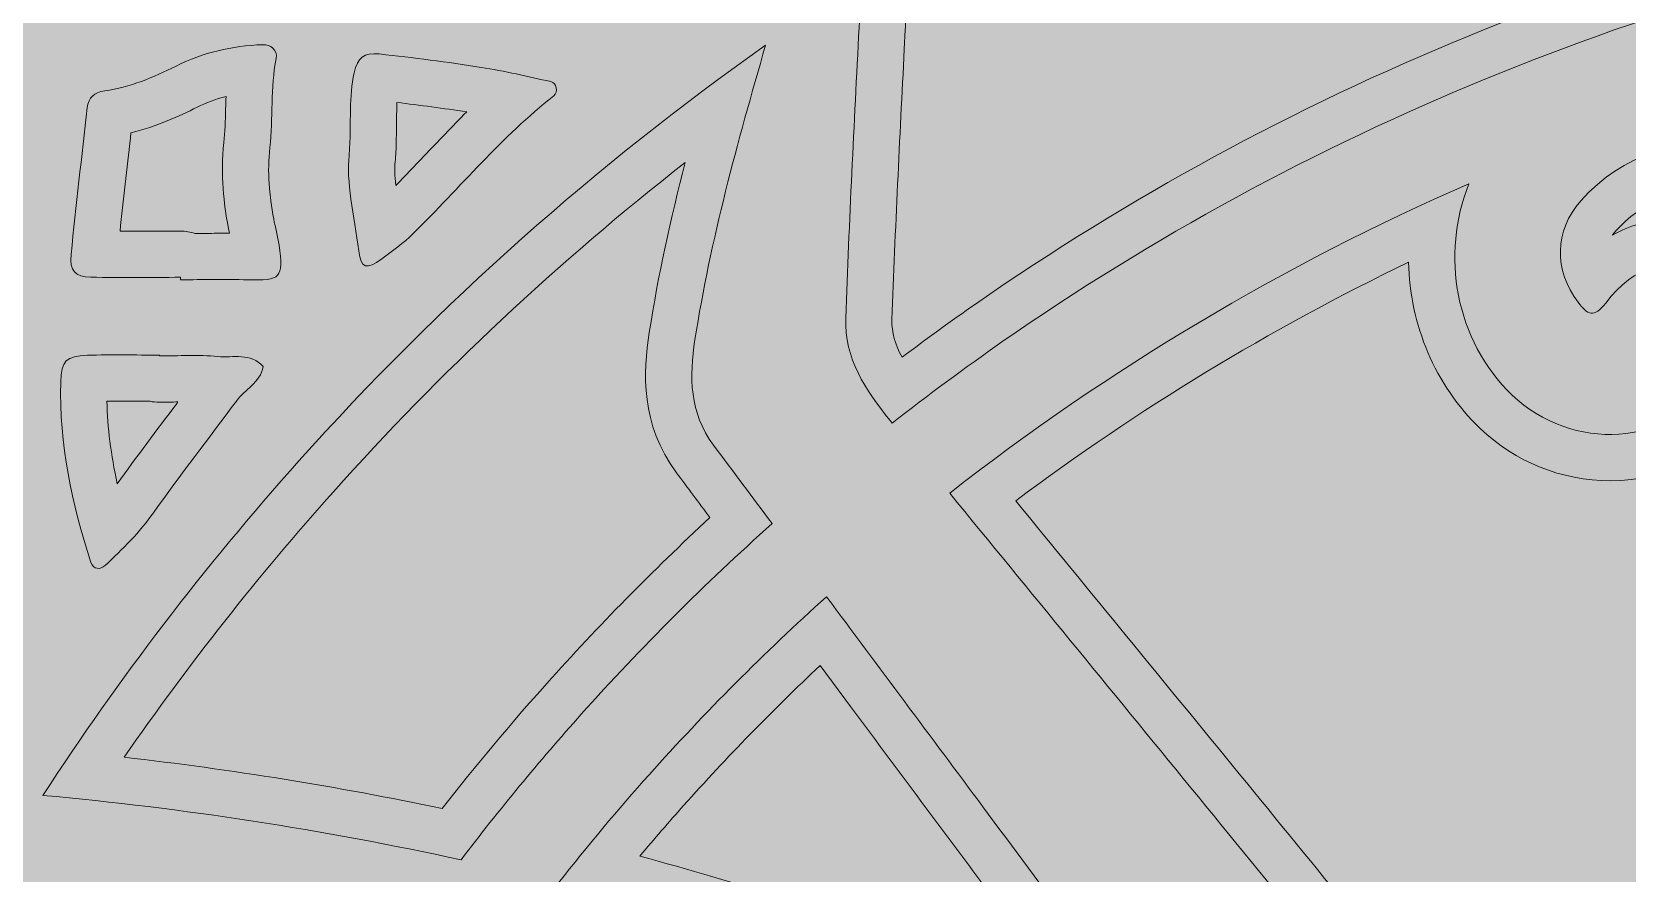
# Model space of a CAD drawing. Extents: x 140 to 2861, y -2860 to -140.
# Drawn here: x 651 to 1202, y -963 to -672 of the extents above; entities that cross this region are included whole.
import ezdxf

# ---------------------------------------------------------------- set-up
doc = ezdxf.new("R2010")
doc.units = 0
doc.header["$MEASUREMENT"] = 0
doc.layers.add('Layer 1', color=7, linetype='Continuous')

# ---------------------------------------------------------------- blocks, each defined once
blk = doc.blocks.new('block 3')
at = {"layer": 'Layer 1', "lineweight": 0}
for points, knots in [([(2049.87, -783.5), (2048.63, -782.54), (2047.4, -781.6), (2046.16, -780.67), (1996.68, -743.11), (1942.47, -710.81), (1885.03, -684.65), (1829.16, -659.2), (1769.88, -639.4), (1708.83, -625.8), (1648.81, -612.42), (1586.85, -604.99), (1524.68, -603.7), (1518.16, -603.56), (1511.54, -603.49), (1505.01, -603.49), (1447.39, -603.49), (1389.5, -608.77), (1332.95, -619.17), (1269.26, -630.88), (1206.98, -649.14), (1147.82, -673.42), (1087.3, -698.27), (1029.86, -729.53), (977.09, -766.31), (968.59, -772.24), (960.09, -778.41), (951.68, -784.74), (949.33, -780.41), (948.04, -776.18), (948.18, -771.76), (949.29, -740.57), (950.89, -708.79), (952.45, -678.06), (952.45, -678.06), (952.78, -671.37), (952.78, -671.37), (952.91, -668.78), (953.08, -666.09), (953.27, -663.23), (1115.72, -559.96), (1306.37, -505.43), (1505.19, -505.43), (1702.16, -505.43), (1889.49, -559.25), (2047.48, -661.14), (2047.73, -664.56), (2047.95, -667.98), (2048.12, -671.37), (2048.12, -671.37), (2048.47, -678.22), (2048.47, -678.22), (2050.01, -708.9), (2051.61, -740.62), (2052.72, -771.72), (2052.85, -775.74), (2051.8, -779.59), (2049.87, -783.5)], [0, 0, 0, 0, 1, 1, 1, 2, 2, 2, 3, 3, 3, 4, 4, 4, 5, 5, 5, 6, 6, 6, 7, 7, 7, 8, 8, 8, 9, 9, 9, 10, 10, 10, 11, 11, 11, 12, 12, 12, 13, 13, 13, 14, 14, 14, 15, 15, 15, 16, 16, 16, 17, 17, 17, 18, 18, 18, 19, 19, 19, 19]), ([(718.55, -739.59), (718.69, -740.36), (718.84, -741.12), (718.99, -741.84), (718.18, -741.83), (717.33, -741.83), (716.45, -741.83), (714.02, -741.83), (711.59, -741.85), (709.16, -741.86), (708.47, -741.87), (707.78, -741.87), (707.09, -741.88), (705.49, -741.35), (703.8, -741.07), (702.08, -741.07), (699.02, -741.07), (695.96, -741.08), (692.9, -741.1), (689.89, -741.11), (686.88, -741.13), (683.87, -741.13), (682.94, -741.13), (682.03, -741.13), (681.16, -741.12), (682.29, -730.29), (683.54, -719.4), (684.75, -708.79), (684.75, -708.79), (684.95, -707.03), (684.95, -707.03), (693.95, -704.83), (701.73, -701.27), (707.79, -698.21), (710.94, -696.62), (714.29, -695.36), (717.82, -694.43), (717.77, -695.89), (717.74, -697.34), (717.7, -698.78), (717.59, -702.88), (717.49, -706.75), (717.08, -710.35), (715.79, -721.61), (717.19, -731.89), (718.55, -739.59)], [0, 0, 0, 0, 1, 1, 1, 2, 2, 2, 3, 3, 3, 4, 4, 4, 5, 5, 5, 6, 6, 6, 7, 7, 7, 8, 8, 8, 9, 9, 9, 10, 10, 10, 11, 11, 11, 12, 12, 12, 13, 13, 13, 14, 14, 14, 15, 15, 15, 15]), ([(786.27, -715.13), (783.09, -718.48), (779.84, -721.9), (776.57, -725.26), (776.2, -721.97), (776.04, -719.1), (776.32, -717.11), (776.38, -716.68), (776.43, -716.24), (776.45, -715.8), (776.74, -711.02), (776.78, -706.85), (776.81, -703.17), (776.84, -700.74), (776.86, -698.53), (776.95, -696.53), (784.93, -697.47), (793.02, -698.57), (801.1, -699.8), (795.99, -704.88), (791.09, -710.04), (786.27, -715.13)], [0, 0, 0, 0, 1, 1, 1, 2, 2, 2, 3, 3, 3, 4, 4, 4, 5, 5, 5, 6, 6, 6, 7, 7, 7, 7]), ([(873.65, -824.72), (877.51, -829.89), (881.37, -835.08), (885.23, -840.26), (865.43, -858.57), (846.49, -877.83), (828.78, -897.66), (816.35, -911.58), (804.21, -926.12), (792.6, -940.96), (756.42, -933.37), (719.56, -927.42), (682.61, -923.2), (704.82, -891.09), (729.09, -860.26), (754.96, -831.29), (791.86, -789.97), (832.66, -751.78), (876.66, -717.34), (871.66, -736.81), (867.32, -756.31), (864.25, -776.13), (862.08, -789.97), (861.18, -808), (873.65, -824.72)], [0, 0, 0, 0, 1, 1, 1, 2, 2, 2, 3, 3, 3, 4, 4, 4, 5, 5, 5, 6, 6, 6, 7, 7, 7, 8, 8, 8, 8]), ([(1245.05, -802.22), (1258.26, -782), (1254.82, -757.14), (1237.07, -744.4), (1230.6, -739.76), (1223.27, -737.31), (1215.87, -737.31), (1209.49, -737.31), (1203.24, -739.11), (1197.4, -742.53), (1197.72, -742.06), (1198.09, -741.6), (1198.5, -741.13), (1207.3, -731.17), (1219.11, -726.33), (1234.6, -726.33), (1236.4, -726.33), (1238.27, -726.4), (1240.14, -726.52), (1265.42, -728.29), (1288.8, -739.07), (1311.62, -759.49), (1347.2, -791.31), (1370.95, -834.49), (1384.09, -891.32), (1354.89, -895.81), (1331.9, -906.9), (1313.92, -925.14), (1298.58, -940.72), (1287.14, -960.19), (1278.95, -984.65), (1265.64, -1024.4), (1270.2, -1065.29), (1292.9, -1109.63), (1304.15, -1131.66), (1319.16, -1151.1), (1333.66, -1169.91), (1335.31, -1172.04), (1336.95, -1174.17), (1338.61, -1176.33), (1337.76, -1176.61), (1336.91, -1176.91), (1336.06, -1177.21), (1335.46, -1177.43), (1334.75, -1177.69), (1334.12, -1177.89), (1331.6, -1176.1), (1329.12, -1174.57), (1326.71, -1173.08), (1324.45, -1171.68), (1322.33, -1170.37), (1320.51, -1169.04), (1290.29, -1146.96), (1257.19, -1126.53), (1219.36, -1106.58), (1209.94, -1101.58), (1203.43, -1097.87), (1198.91, -1091.98), (1180.04, -1067.27), (1164.24, -1046.7), (1147.2, -1025.71), (1094.67, -961.12), (1041.46, -896.07), (991, -834.45), (1033.22, -802.73), (1078.77, -775.05), (1126.91, -751.84), (1127.35, -773.42), (1135.97, -794.38), (1151.65, -809.37), (1163.81, -821.03), (1179.78, -827.46), (1196.6, -827.46), (1216.7, -827.46), (1234.82, -818.01), (1245.05, -802.22)], [0, 0, 0, 0, 1, 1, 1, 2, 2, 2, 3, 3, 3, 4, 4, 4, 5, 5, 5, 6, 6, 6, 7, 7, 7, 8, 8, 8, 9, 9, 9, 10, 10, 10, 11, 11, 11, 12, 12, 12, 13, 13, 13, 14, 14, 14, 15, 15, 15, 16, 16, 16, 17, 17, 17, 18, 18, 18, 19, 19, 19, 20, 20, 20, 21, 21, 21, 22, 22, 22, 23, 23, 23, 24, 24, 24, 25, 25, 25, 25]), ([(691.53, -799.98), (692.58, -800.19), (693.65, -800.3), (694.76, -800.3), (696.97, -800.3), (699.12, -800.25), (701.2, -800.21), (701.02, -800.45), (700.83, -800.7), (700.65, -800.95), (693.9, -809.93), (686.92, -819.21), (680.2, -828.57), (678.01, -818.46), (676.84, -809.04), (676.63, -799.92), (677.6, -799.91), (678.62, -799.91), (679.7, -799.91), (682.17, -799.91), (684.63, -799.93), (687.1, -799.95), (688.58, -799.96), (690.06, -799.97), (691.53, -799.98)], [0, 0, 0, 0, 1, 1, 1, 2, 2, 2, 3, 3, 3, 4, 4, 4, 5, 5, 5, 6, 6, 6, 7, 7, 7, 8, 8, 8, 8]), ([(966.8, -949.9), (972.33, -957.35), (977.87, -964.8), (983.4, -972.25), (991.73, -983.46), (1000.21, -994.87), (1008.7, -1006.33), (973.24, -992.54), (938.93, -981.18), (911.21, -972.31), (894.68, -967.01), (877.85, -962.04), (860.95, -957.43), (865.96, -951.47), (871.03, -945.62), (876.11, -939.92), (891.03, -923.21), (906.86, -906.96), (923.33, -891.44), (923.33, -891.44), (933.86, -905.61), (933.86, -905.61), (944.84, -920.38), (955.82, -935.15), (966.8, -949.9)], [0, 0, 0, 0, 1, 1, 1, 2, 2, 2, 3, 3, 3, 4, 4, 4, 5, 5, 5, 6, 6, 6, 7, 7, 7, 8, 8, 8, 8])]:
    blk.add_open_spline(points, degree=3, knots=knots, dxfattribs=at)
blk = doc.blocks.new('block 5')
at = {"layer": 'Layer 1', "lineweight": 0}
for points, knots in [([(2062.81, -652.02), (2063.33, -658.2), (2063.79, -664.37), (2064.1, -670.56), (2065.79, -704.11), (2067.52, -737.65), (2068.71, -771.19), (2069.17, -785.02), (2061.95, -796.09), (2053.49, -806.46), (2053.45, -806.51), (2053.41, -806.55), (2053.38, -806.6), (2047.81, -802.13), (2042.18, -797.73), (2036.49, -793.41), (1987.95, -756.57), (1934.76, -724.88), (1878.4, -699.21), (1823.53, -674.22), (1765.31, -654.77), (1705.35, -641.41), (1646.36, -628.27), (1585.46, -620.96), (1524.35, -619.69), (1461.26, -618.38), (1397.84, -623.5), (1335.84, -634.9), (1273.24, -646.42), (1212.03, -664.36), (1153.9, -688.23), (1094.46, -712.63), (1038.05, -743.32), (986.24, -779.44), (973.31, -788.45), (960.66, -797.83), (948.28, -807.53), (947.99, -807.17), (947.7, -806.82), (947.41, -806.46), (938.96, -796.09), (931.73, -785.02), (932.19, -771.19), (933.38, -737.65), (935.11, -704.11), (936.8, -670.56), (937.08, -665.06), (937.47, -659.56), (937.92, -654.07), (1273.88, -436.72), (1729.43, -433.08), (2062.81, -652.02)], [0, 0, 0, 0, 1, 1, 1, 2, 2, 2, 3, 3, 3, 4, 4, 4, 5, 5, 5, 6, 6, 6, 7, 7, 7, 8, 8, 8, 9, 9, 9, 10, 10, 10, 11, 11, 11, 12, 12, 12, 13, 13, 13, 14, 14, 14, 15, 15, 15, 16, 16, 16, 17, 17, 17, 17]), ([(904.47, -676.7), (894.79, -710.28), (885.42, -743.94), (880.05, -778.61), (878.02, -791.59), (878.13, -803.97), (886.47, -815.15), (893.23, -824.2), (899.97, -833.27), (906.72, -842.34), (883.46, -863.13), (861.4, -885.15), (840.72, -908.31), (826.16, -924.62), (812.29, -941.43), (799.11, -958.72), (751.41, -948.28), (703.2, -940.85), (654.48, -936.39), (680.76, -896.04), (710.26, -857.33), (743.03, -820.63), (791.88, -765.93), (846.16, -717.94), (904.47, -676.7)], [0, 0, 0, 0, 1, 1, 1, 2, 2, 2, 3, 3, 3, 4, 4, 4, 5, 5, 5, 6, 6, 6, 7, 7, 7, 8, 8, 8, 8]), ([(671.11, -757.01), (665.54, -756.88), (663.69, -754.87), (664.25, -749.15), (665.93, -732.19), (667.92, -715.25), (669.84, -698.31), (670.24, -694.81), (672.18, -693.07), (675.86, -692.52), (684.61, -691.23), (692.66, -687.92), (700.59, -683.92), (709.87, -679.24), (719.98, -676.92), (730.41, -676.54), (733.23, -676.43), (735.74, -678.23), (735.15, -681.28), (733.17, -691.52), (734.15, -701.93), (732.98, -712.17), (732.02, -720.56), (732.87, -728.65), (734.31, -736.8), (734.85, -739.85), (735.76, -742.84), (736.18, -745.91), (737.74, -757.38), (736.81, -758.24), (725.32, -757.93), (717.58, -757.73), (709.83, -757.9), (702.08, -757.9), (702.08, -757.9), (702.08, -757.07), (702.08, -757.07), (691.75, -757.07), (681.43, -757.23), (671.11, -757.01)], [0, 0, 0, 0, 1, 1, 1, 2, 2, 2, 3, 3, 3, 4, 4, 4, 5, 5, 5, 6, 6, 6, 7, 7, 7, 8, 8, 8, 9, 9, 9, 10, 10, 10, 11, 11, 11, 12, 12, 12, 13, 13, 13, 13]), ([(831.17, -694.25), (813.26, -708.4), (798.72, -725.98), (782.58, -741.92), (779.29, -745.17), (775.45, -747.89), (771.72, -750.66), (766.4, -754.62), (764.5, -753.98), (763.72, -747.94), (762.14, -735.67), (759.25, -723.5), (760.48, -714.85), (761.2, -702.75), (760.23, -694.42), (762.16, -686.28), (763.4, -681.07), (765.4, -679.18), (770.85, -679.76), (782.62, -681), (794.37, -682.55), (806.06, -684.38), (814.18, -685.66), (822.2, -687.56), (830.24, -689.32), (832.19, -689.74), (832.82, -692.95), (831.17, -694.25)], [0, 0, 0, 0, 1, 1, 1, 2, 2, 2, 3, 3, 3, 4, 4, 4, 5, 5, 5, 6, 6, 6, 7, 7, 7, 8, 8, 8, 9, 9, 9, 9]), ([(1162.72, -797.82), (1183.43, -817.68), (1217.36, -815.53), (1231.65, -793.48), (1240.26, -780.3), (1238.61, -765.2), (1227.73, -757.4), (1217.24, -749.87), (1205.1, -752.75), (1195.08, -765.97), (1191, -771.31), (1188.81, -770.12), (1185.51, -765.66), (1177.21, -754.55), (1177.21, -741.07), (1186.51, -730.54), (1201.07, -714.06), (1220.43, -709.14), (1241.26, -710.56), (1272.65, -712.75), (1299.31, -727.01), (1322.29, -747.56), (1366.36, -786.98), (1389.22, -838.08), (1401.28, -894.95), (1403.28, -904.4), (1397.75, -905.63), (1390.95, -906.51), (1365.98, -909.66), (1343.38, -918.04), (1325.32, -936.37), (1310.42, -951.51), (1300.85, -969.64), (1294.13, -989.73), (1280.83, -1029.42), (1288.98, -1066.85), (1307.15, -1102.35), (1319.02, -1125.59), (1335.62, -1146.15), (1351.57, -1166.94), (1365.13, -1184.53), (1364.86, -1184.69), (1344.19, -1191.33), (1338.2, -1193.25), (1332.47, -1196.56), (1326.13, -1191.87), (1321.33, -1188.26), (1315.91, -1185.49), (1311.07, -1181.96), (1279.56, -1158.94), (1246.33, -1138.89), (1211.87, -1120.71), (1202.38, -1115.68), (1193.04, -1110.61), (1186.2, -1101.7), (1169.29, -1079.56), (1152.35, -1057.43), (1134.79, -1035.8), (1079.4, -967.7), (1023.79, -899.75), (968.16, -831.81), (1023.07, -788.77), (1083.42, -752.84), (1147.75, -724.65), (1138, -749.14), (1142.95, -778.91), (1162.72, -797.82)], [0, 0, 0, 0, 1, 1, 1, 2, 2, 2, 3, 3, 3, 4, 4, 4, 5, 5, 5, 6, 6, 6, 7, 7, 7, 8, 8, 8, 9, 9, 9, 10, 10, 10, 11, 11, 11, 12, 12, 12, 13, 13, 13, 14, 14, 14, 15, 15, 15, 16, 16, 16, 17, 17, 17, 18, 18, 18, 19, 19, 19, 20, 20, 20, 21, 21, 21, 22, 22, 22, 22]), ([(669.94, -784.05), (678.2, -783.77), (686.48, -783.99), (694.76, -783.99), (694.76, -783.99), (694.76, -784.3), (694.76, -784.3), (701.48, -784.3), (708.26, -783.78), (714.92, -784.47), (720.23, -785.02), (726.33, -783.03), (730.72, -787.99), (729.59, -793.49), (724.44, -795.86), (721.43, -799.89), (711.84, -812.75), (702.09, -825.5), (692.75, -838.54), (687.87, -845.34), (682.11, -851.21), (676.01, -856.8), (674.36, -858.33), (671.93, -858.29), (671.1, -855.75), (664.49, -835.48), (660.09, -814.79), (660.65, -793.33), (660.84, -785.9), (662.46, -784.3), (669.94, -784.05)], [0, 0, 0, 0, 1, 1, 1, 2, 2, 2, 3, 3, 3, 4, 4, 4, 5, 5, 5, 6, 6, 6, 7, 7, 7, 8, 8, 8, 9, 9, 9, 10, 10, 10, 10]), ([(925.56, -867.63), (943.59, -891.88), (961.61, -916.13), (979.64, -940.36), (1000.66, -968.68), (1021.72, -996.92), (1042.62, -1025.31), (1045.04, -1028.62), (1049.88, -1032.65), (1046.96, -1036.42), (1044.5, -1039.61), (1039.47, -1036.26), (1035.86, -1034.69), (993.59, -1016.55), (950.14, -1001.57), (906.34, -987.54), (881.99, -979.75), (857.49, -972.79), (832.85, -966.63), (842.91, -953.87), (853.34, -941.4), (864.18, -929.26), (883.56, -907.55), (904.06, -887), (925.56, -867.63)], [0, 0, 0, 0, 1, 1, 1, 2, 2, 2, 3, 3, 3, 4, 4, 4, 5, 5, 5, 6, 6, 6, 7, 7, 7, 8, 8, 8, 8])]:
    blk.add_open_spline(points, degree=3, knots=knots, dxfattribs=at)
blk = doc.blocks.new('block 4')
at = {"layer": 'Layer 1'}
blk.add_blockref('block 5', (0, 0), dxfattribs=at)
blk = doc.blocks.new('block 2')
at = {"layer": 'Layer 1', "true_color": 0xf9a21a}
h = blk.add_hatch(color=40, dxfattribs=at)
h.dxf.hatch_style = 2
h.paths.add_polyline_path([(2860.58, -139.6), (2860.58, -2859.85), (140.32, -2859.85), (140.32, -139.6)])
at = {"layer": 'Layer 1'}
for name in ['block 3', 'block 4']:
    blk.add_blockref(name, (0, 0), dxfattribs=at)

msp = doc.modelspace()

# ---------------------------------------------------------------- block references
at = {"layer": 'Layer 1'}
msp.add_blockref('block 2', (0, 0), dxfattribs=at)

doc.saveas('drawing.dxf')
